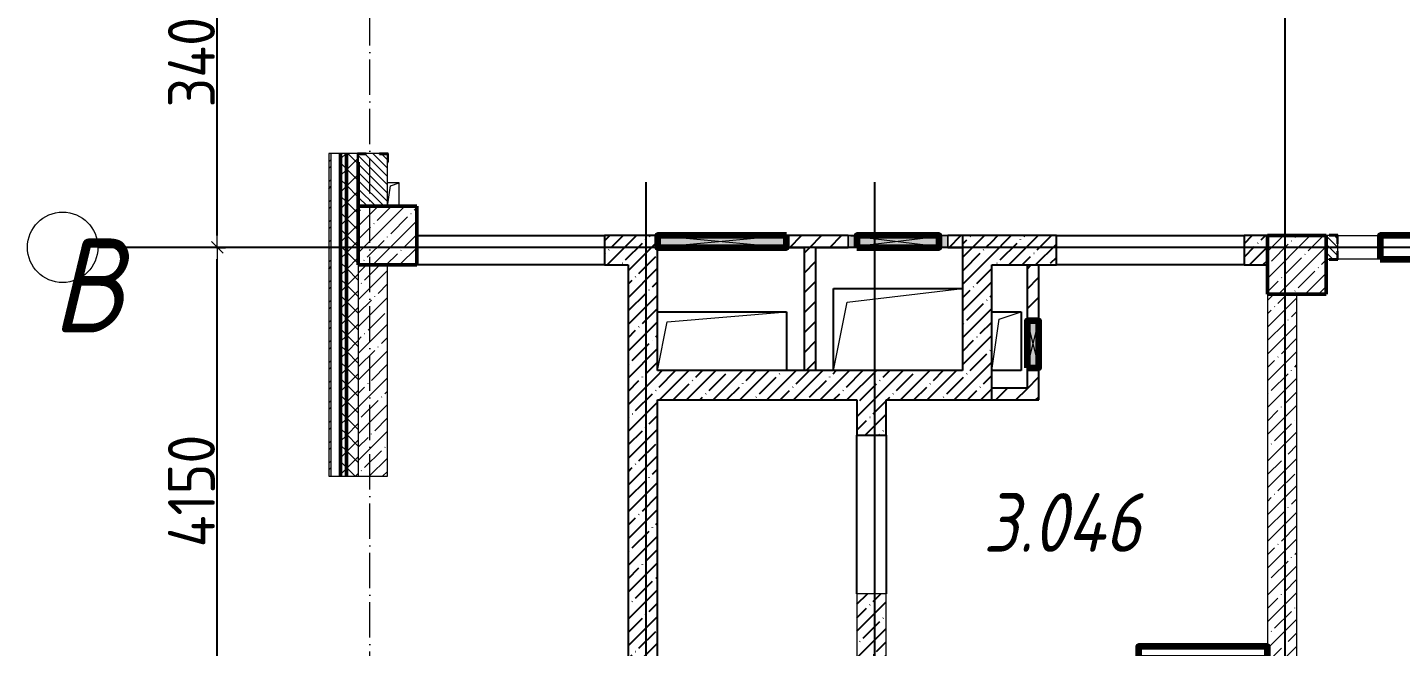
# Model space of a CAD drawing. Header units: millimetres. Extents: x -356862 to 418287, y 0 to 839748.
# Drawn here: x 137160 to 148862, y 461597 to 466870 of the extents above; entities that cross this region are included whole.
import ezdxf

# ---------------------------------------------------------------- set-up
doc = ezdxf.new("R2010")
doc.units = ezdxf.units.MM
doc.linetypes.add('50_200_ШТРИХ_1Т_ш5_п1_п1_', pattern=[700, 500, -100, 0, -100])
for name, color, linetype, lineweight in [('9.7) Заделка 956 шт', 6, 'Continuous', 158), ('A-____-____-DIMS', 7, 'Continuous', 9), ('A-DETL-GENF-OTLN', 7, 'Continuous', 9), ('A-GENM-____-MCUT', 7, 'Continuous', 25), ('A-GENM-____-OTLN', 7, 'Continuous', 9), ('A-GENM-____-OTLN-1', 7, 'Continuous', 25), ('A-GLAZ-____-OTLN', 7, 'Continuous', 9), ('A-WALL-____-MCUT-1', 7, 'Continuous', 9), ('A-WALL-____-MCUT-2', 7, 'Continuous', 50), ('A-WALL-____-MCUT-3', 7, 'Continuous', 9), ('A-WALL-____-PATT-1', 7, 'Continuous', 9), ('A-WALL-FNSH-MCUT-1', 7, 'Continuous', 9), ('I-WALL-____-OTLN', 7, 'Continuous', 9), ('S-COLS-____-MCUT', 7, 'Continuous', 50), ('S-COLS-____-OTLN', 7, 'Continuous', 9), ('S-GRID-____-IDEN', 7, 'Continuous', 9), ('S-GRID-____-OTLN-1', 7, '50_200_ШТРИХ_1Т_ш5_п1_п1_', 9)]:
    doc.layers.add(name, color=color, linetype=linetype, lineweight=lineweight)
doc.styles.add('ISOCPEUR_I', font='isocpeui.ttf', dxfattribs={"width": 0.9, "height": 2.5})
doc.styles.add('ISOCPEUR_I_2', font='isocpeui.ttf', dxfattribs={"width": 0.85, "height": 2.3})
doc.styles.add('СПДС', font='isocpeur.ttf', dxfattribs={"width": 0.9})
doc.dimstyles.new('Размера А3', dxfattribs={"dimtxt": 200, "dimasz": 100, "dimexe": 70, "dimexo": 100, "dimgap": 20, "dimtad": 1, "dimdec": 0, "dimrnd": 10, "dimzin": 0, "dimdsep": 46, "dimtxsty": 'СПДС', "dimblk": 'ARROWHEAD_6', "dimcen": 1, "dimclrd": 256, "dimclre": 256, "dimclrt": 256, "dimazin": 0, "dimtfac": 1, "dimtdec": 0, "dimtmove": 2, "dimatfit": 3, "dimfxl": 1, "dimtolj": 1, "dimtzin": 0, "dimarcsym": 0})
pattern_1 = [(45, (142429.06, 459015.94), (-114.0493, 114.0493), []), (45, (142543.1, 459015.94), (-114.0493, 114.0493), [201.612, -40.322, 3.353, -36.97])]
pattern_2 = [(135, (142429.057, 459015.94), (-35.35534, -35.35534), [])]
pattern_3 = [(45, (142429.06, 459015.94), (-84.8528, 84.8528), [])]
pattern_4 = [(45, (142429.06, 459015.94), (-70.7107, 70.7107), []), (135, (142429.06, 459015.94), (-70.7107, -70.7107), [])]

# ---------------------------------------------------------------- blocks, each defined once
blk = doc.blocks.new('BSC_Колонна _Прямоугольная - 500х500-V102-АР1_План отверстий 3 этажа в осях 1-64_А-ГГ')
at = {"layer": 'S-COLS-____-OTLN'}
h = blk.add_hatch(dxfattribs=at)
h.set_pattern_fill('FP_125', color=256, style=0, pattern_type=2)
h.set_pattern_definition([(45, (-5550, -5831.04), (-114.0493, 114.0493), []), (45, (-5435.95, -5831.04), (-114.0493, 114.0493), [201.613, -40.323, 3.353, -36.97])])
h.paths.add_polyline_path([(-250, -250), (250, -250), (250, 250), (-250, 250)], flags=0)
at = {"layer": 'S-COLS-____-MCUT'}
for p, q in [((250, 250), (-250, 250)), ((-250, 250), (-250, -250)), ((250, -250), (250, 250)), ((-250, -250), (250, -250))]:
    blk.add_line(p, q, dxfattribs=at)
blk = doc.blocks.new('BSC_Колонна _Прямоугольная - 500х500-V157-АР1_План отверстий 3 этажа в осях 1-64_А-ГГ')
at = {"layer": 'S-COLS-____-OTLN'}
h = blk.add_hatch(dxfattribs=at)
h.set_pattern_fill('FP_180', color=256, style=0, pattern_type=2)
h.set_pattern_definition([(45, (2200, -6081.04), (-114.0493, 114.0493), []), (45, (2314.05, -6081.04), (-114.0493, 114.0493), [201.612, -40.322, 3.353, -36.97])])
h.paths.add_polyline_path([(-250, -250), (250, -250), (250, 250), (-250, 250)], flags=0)
at = {"layer": 'S-COLS-____-MCUT'}
for p, q in [((250, 250), (-250, 250)), ((-250, 250), (-250, -250)), ((250, -250), (250, 250)), ((-250, -250), (250, -250))]:
    blk.add_line(p, q, dxfattribs=at)
blk = doc.blocks.new('Фахверк_СКБ_Уголок - 250_2700-27497298-АР1_План отверстий 3 этажа в осях 1-64_А-ГГ')
at = {"layer": 'A-GENM-____-MCUT'}
for p, q in [((200, 181), (125, 181)), ((125, 181), (125, 106)), ((131, 106), (131, 175)), ((131, 175), (200, 175)), ((200, 175), (200, 181)), ((125, 106), (131, 106)), ((131, -6), (125, -6)), ((125, -6), (125, -81)), ((125, -81), (200, -81)), ((131, -75), (131, -6)), ((200, -75), (131, -75)), ((200, -81), (200, -75))]:
    blk.add_line(p, q, dxfattribs=at)
blk = doc.blocks.new('Фахверк_СКБ_Уголок - 200_3550_зеркало-28264001-АР1_План отверстий 3 этажа в осях 1-64_А-ГГ')
at = {"layer": 'A-GENM-____-MCUT'}
for p, q in [((200, 156), (125, 156)), ((125, 156), (125, 81)), ((131, 81), (131, 150)), ((131, 150), (200, 150)), ((200, 150), (200, 156)), ((125, 81), (131, 81)), ((131, 19), (125, 19)), ((125, 19), (125, -56)), ((131, -50), (131, 19)), ((125, -56), (200, -56)), ((200, -50), (131, -50)), ((200, -56), (200, -50))]:
    blk.add_line(p, q, dxfattribs=at)
blk = doc.blocks.new('AR_Отверстие прямоугольное _в плите_ - AR_Отверстие прямоугольное _в плите_-V175-АР1_План отверстий 3 этажа в осях 1-64_А-ГГ')
at = {"layer": 'A-GENM-____-OTLN'}
for p, q in [((50, 100), (-50, 100)), ((-50, -100), (-25, 75)), ((-25, 75), (50, 100)), ((50, -100), (50, 100))]:
    blk.add_line(p, q, dxfattribs=at)
blk = doc.blocks.new('AR_Отверстие прямоугольное _в плите_ - AR_Отверстие прямоугольное _в плите_-V171-АР1_План отверстий 3 этажа в осях 1-64_А-ГГ')
at = {"layer": 'A-GENM-____-OTLN'}
for p, q in [((125, 250), (-125, 250)), ((-63, 188), (125, 250)), ((125, -250), (125, 250)), ((-125, -250), (-63, 188)), ((-125, -250), (125, -250))]:
    blk.add_line(p, q, dxfattribs=at)
blk = doc.blocks.new('AR_Отверстие прямоугольное _в плите_ - AR_Отверстие прямоугольное _в плите_-30552744-АР1_План отверстий 3 этажа в осях 1-64_А-ГГ')
at = {"layer": 'A-GENM-____-OTLN'}
for p, q in [((550, 350), (-550, 350)), ((-550, 350), (-550, -350)), ((-433, 233), (550, 350)), ((-550, -350), (-433, 233))]:
    blk.add_line(p, q, dxfattribs=at)
blk = doc.blocks.new('AR_Отверстие прямоугольное _в плите_ - AR_Отверстие прямоугольное _в плите_-30552508-АР1_План отверстий 3 этажа в осях 1-64_А-ГГ')
at = {"layer": 'A-GENM-____-OTLN'}
for p, q in [((550, 250), (-550, 250)), ((-467, 167), (550, 250)), ((550, -250), (550, 250)), ((-550, -250), (-467, 167))]:
    blk.add_line(p, q, dxfattribs=at)
blk = doc.blocks.new('AR_Отверстие прямоугольное _в стене_ - AR_Отверстие прямоугольное _в стене__ОВ-36990253-АР1_План отверстий 3 этажа в осях 1-64_А-ГГ')
at = {"layer": 'A-GLAZ-____-OTLN'}
blk.add_hatch(color=256, dxfattribs=at).paths.add_polyline_path([(550, -50), (550, 50), (-550, 50), (-550, -50)], flags=0)
at = {"layer": 'A-DETL-GENF-OTLN'}
for p, q in [((-550, -50), (-550, 50)), ((-550, 50), (550, 50)), ((550, 50), (-550, -50)), ((-550, 50), (550, -50)), ((550, 50), (-550, 50)), ((-550, 50), (-550, -50)), ((550, 50), (550, -50)), ((550, -50), (550, 50)), ((550, -50), (-550, -50)), ((-550, -50), (550, -50))]:
    blk.add_line(p, q, dxfattribs=at)
blk = doc.blocks.new('AR_Отверстие прямоугольное _в стене_ - AR_Отверстие прямоугольное _в стене__ОВ-36989221-АР1_План отверстий 3 этажа в осях 1-64_А-ГГ')
at = {"layer": 'A-GLAZ-____-OTLN'}
blk.add_hatch(color=256, dxfattribs=at).paths.add_polyline_path([(-200, -50), (200, -50), (200, 50), (-200, 50)], flags=0)
at = {"layer": 'A-DETL-GENF-OTLN'}
for p, q in [((-200, -50), (-200, 50)), ((-200, 50), (200, 50)), ((200, 50), (-200, -50)), ((-200, 50), (200, -50)), ((200, 50), (-200, 50)), ((-200, 50), (-200, -50)), ((200, 50), (200, -50)), ((200, -50), (200, 50)), ((200, -50), (-200, -50)), ((-200, -50), (200, -50))]:
    blk.add_line(p, q, dxfattribs=at)
blk = doc.blocks.new('AR_Отверстие прямоугольное _в стене__БезПР - AR_Отверстие прямоугольное _в стене__БезПР-36899555-АР1_План отверстий 3 этажа в осях 1-64_А-ГГ')
at = {"layer": 'A-GLAZ-____-OTLN'}
blk.add_hatch(color=256, dxfattribs=at).paths.add_polyline_path([(-425, -50), (425, -50), (425, 50), (-425, 50)], flags=0)
at = {"layer": 'A-DETL-GENF-OTLN'}
for p, q in [((-425, -50), (-425, 50)), ((-425, 50), (425, 50)), ((425, 50), (-425, -50)), ((-425, 50), (425, -50)), ((425, 50), (-425, 50)), ((-425, 50), (-425, -50)), ((425, 50), (425, -50)), ((425, -50), (425, 50)), ((425, -50), (-425, -50)), ((-425, -50), (425, -50))]:
    blk.add_line(p, q, dxfattribs=at)
at = {"layer": 'A-GLAZ-____-OTLN'}
blk.add_line((425, 50), (-425, 50), dxfattribs=at)
blk = doc.blocks.new('Ось сетки - Круг_Ø6_00__ISO-2_5_0_9K_-25732049-АР1_План отверстий 3 этажа в осях 1-64_А-ГГ')
at = {"layer": 'S-GRID-____-IDEN'}
blk.add_circle((0, 0), 3, dxfattribs=at)
blk = doc.blocks.new('ARROWHEAD_6')
at = {"color": 0, "linetype": 'Continuous'}
for p, q in [((0, 0), (-1, 0)), ((-0.5, -0.5), (0.5, 0.5))]:
    blk.add_line(p, q, dxfattribs=at)
blk = doc.blocks.new('*D2552')
at = {"layer": 'A-____-____-DIMS', "lineweight": -2, "transparency": 16777216}
for p, q in [((138772, 464997), (138848, 464997)), ((138778, 460947), (138778, 464897)), ((138772, 460847), (138848, 460847))]:
    blk.add_line(p, q, dxfattribs=at)
at = {"layer": 'Defpoints', "color": 0, "transparency": 16777216}
for p in [(138672, 464997), (138778, 464997), (138672, 460847)]:
    blk.add_point(p, dxfattribs=at)
at = {"layer": 'A-____-____-DIMS', "lineweight": -2, "transparency": 16777216, "xscale": 100, "yscale": 100, "zscale": 100}
for p, rotation in [((138778, 464997), 90), ((138778, 460847), 270)]:
    blk.add_blockref('ARROWHEAD_6', p, dxfattribs=dict(at, rotation=rotation))
at = {"layer": 'A-____-____-DIMS', "transparency": 16777216, "insert": (138558, 462922), "char_height": 400, "attachment_point": 5, "rotation": 90, "style": 'СПДС'}
blk.add_mtext('\\A1;4150', dxfattribs=at)
blk = doc.blocks.new('*D2553')
at = {"layer": 'A-____-____-DIMS', "lineweight": -2, "transparency": 16777216}
for p, q in [((138772, 468397), (138848, 468397)), ((138778, 465097), (138778, 468297)), ((138772, 464997), (138848, 464997))]:
    blk.add_line(p, q, dxfattribs=at)
at = {"layer": 'Defpoints', "color": 0, "transparency": 16777216}
for p in [(138672, 468397), (138778, 468397), (138672, 464997)]:
    blk.add_point(p, dxfattribs=at)
at = {"layer": 'A-____-____-DIMS', "lineweight": -2, "transparency": 16777216, "xscale": 100, "yscale": 100, "zscale": 100}
for p, rotation in [((138778, 468397), 90), ((138778, 464997), 270)]:
    blk.add_blockref('ARROWHEAD_6', p, dxfattribs=dict(at, rotation=rotation))
at = {"layer": 'A-____-____-DIMS', "transparency": 16777216, "insert": (138558, 466697), "char_height": 400, "attachment_point": 5, "rotation": 90, "style": 'СПДС'}
blk.add_mtext('\\A1;3400', dxfattribs=at)

msp = doc.modelspace()

# ---------------------------------------------------------------- hatches: boundary and pattern name
h = msp.add_hatch()
h.set_pattern_fill('FP_38', color=256, style=0, pattern_type=2)
h.set_pattern_definition(pattern_1)
h.paths.add_polyline_path([(142079.0567, 464846.983), (142529.0567, 464846.983), (142529.0567, 465096.983), (142079.0567, 465096.983)], flags=0)
h = msp.add_hatch()
h.set_pattern_fill('FP_4', color=256, style=0, pattern_type=2)
h.set_pattern_definition(pattern_3)
h.paths.add_polyline_path([(145129.0567, 464996.983), (145129.0567, 465096.983), (145004.0567, 465096.983), (145004.0567, 464996.983)], flags=0)
h.paths.add_polyline_path([(143629.0567, 464996.983), (144154.0567, 464996.983), (144154.0567, 465096.983), (143629.0567, 465096.983), (143629.0567, 465008.983)], flags=0)
h = msp.add_hatch()
h.set_pattern_fill('FP_38', color=256, style=0, pattern_type=2)
h.set_pattern_definition(pattern_1)
h.paths.add_polyline_path([(145379.0567, 463946.983), (145379.0567, 465096.983), (145129.0567, 465096.983), (145129.0567, 463946.983)], flags=0)
h = msp.add_hatch()
h.set_pattern_fill('FP_38', color=256, style=0, pattern_type=2)
h.set_pattern_definition(pattern_1)
h.paths.add_polyline_path([(147729.0567, 464846.983), (147729.0567, 465096.983), (147529.0567, 465096.983), (147529.0567, 464846.983)], flags=0)
h.paths.add_polyline_path([(145379.0567, 464846.983), (145929.0567, 464846.983), (145929.0567, 465096.983), (145379.0567, 465096.983)], flags=0)
h = msp.add_hatch()
h.set_pattern_fill('FP_4', color=256, style=0, pattern_type=2)
h.set_pattern_definition(pattern_3)
h.paths.add_polyline_path([(143879.0567, 463946.983), (143879.0567, 464996.983), (143779.0567, 464996.983), (143779.0567, 463946.983)], flags=0)
h = msp.add_hatch()
h.set_pattern_fill('FP_38', color=256, style=0, pattern_type=2)
h.set_pattern_definition(pattern_1)
h.paths.add_polyline_path([(142415.3798, 460746.983), (142529.0567, 460746.983), (142529.0567, 464846.983), (142279.0567, 464846.983), (142279.0567, 460746.983)], flags=0)
h = msp.add_hatch()
h.set_pattern_fill('FP_4', color=256, style=0, pattern_type=2)
h.set_pattern_definition(pattern_3)
h.paths.add_polyline_path([(145779.0567, 463696.983), (145779.0567, 463971.983), (145679.0567, 463971.983), (145679.0567, 463696.983)], flags=0)
h.paths.add_polyline_path([(145779.0567, 464371.983), (145779.0567, 464846.983), (145679.0567, 464846.983), (145679.0567, 464371.983), (145733.8186, 464371.983)], flags=0)
h = msp.add_hatch()
h.set_pattern_fill('FP_38', color=256, style=0, pattern_type=2)
h.set_pattern_definition(pattern_1)
h.paths.add_polyline_path([(145379.0567, 463696.983), (145379.0567, 463946.983), (142529.0567, 463946.983), (142529.0567, 463696.983), (144479.0567, 463696.983)], flags=0)
h = msp.add_hatch()
h.set_pattern_fill('FP_4', color=256, style=0, pattern_type=2)
h.set_pattern_definition(pattern_3)
h.paths.add_polyline_path([(145679.0567, 463696.983), (145679.0567, 463796.983), (145379.0567, 463796.983), (145379.0567, 463696.983)], flags=0)
h = msp.add_hatch()
h.set_pattern_fill('FP_38', color=256, style=0, pattern_type=2)
h.set_pattern_definition(pattern_1)
h.paths.add_polyline_path([(144229.0567, 460996.983), (144479.0567, 460996.983), (144479.0567, 462046.983), (144229.0567, 462046.983), (144229.0567, 461470.055)], flags=0)
h.paths.add_polyline_path([(144479.0567, 463396.983), (144479.0567, 463696.983), (144229.0567, 463696.983), (144229.0567, 463396.983)], flags=0)
at = {"layer": 'A-WALL-____-PATT-1'}
h = msp.add_hatch(dxfattribs=at)
h.set_pattern_fill('FP_3', color=256, style=0, pattern_type=2)
h.set_pattern_definition([(45, (142429.06, 459015.94), (-85.5366, 85.5366), []), (45, (142486.08, 459015.94), (-85.5366, 85.5366), [])])
h.paths.add_polyline_path([(139729.0567, 456846.983), (139749.0567, 456846.983), (139749.0567, 461246.983), (139729.0567, 461246.983), (139729.0567, 459749.9943)], flags=0)
h.paths.add_polyline_path([(139729.0567, 463046.983), (139749.0567, 463046.983), (139749.0567, 465796.983), (139729.0567, 465796.983), (139729.0567, 463190.1158)], flags=0)
h.paths.add_polyline_path([(139749.0567, 467596.983), (139749.0567, 468511.983), (139729.0567, 468511.983), (139729.0567, 467596.983)], flags=0)
h = msp.add_hatch(dxfattribs=at)
h.set_pattern_fill('FP_1', color=256, style=0, pattern_type=2)
h.set_pattern_definition(pattern_4)
h.paths.add_polyline_path([(139829.0567, 456946.983), (139879.0567, 456946.983), (139879.0567, 461246.983), (139829.0567, 461246.983), (139829.0567, 459749.9943)], flags=0)
h.paths.add_polyline_path([(139879.0567, 463046.983), (139879.0567, 465796.983), (139829.0567, 465796.983), (139829.0567, 463046.983)], flags=0)
h.paths.add_polyline_path([(139829.0567, 467596.983), (139879.0567, 467596.983), (139879.0567, 468531.983), (139829.0567, 468531.983), (139829.0567, 468350.298)], flags=0)
h = msp.add_hatch(dxfattribs=at)
h.set_pattern_fill('FP_1', color=256, style=0, pattern_type=2)
h.set_pattern_definition(pattern_4)
h.paths.add_polyline_path([(139879.0567, 456996.983), (139979.0567, 456996.983), (139979.0567, 461246.983), (139879.0567, 461246.983), (139879.0567, 459749.9943)], flags=0)
h.paths.add_polyline_path([(139979.0567, 463046.983), (139979.0567, 465721.983), (139973.0567, 465721.983), (139973.0567, 465796.983), (139879.0567, 465796.983), (139879.0567, 463046.983)], flags=0)
h.paths.add_polyline_path([(139973.0567, 467596.983), (139973.0567, 467671.983), (139979.0567, 467671.983), (139979.0567, 468531.983), (139879.0567, 468531.983), (139879.0567, 467596.983)], flags=0)
h = msp.add_hatch(dxfattribs=at)
h.set_pattern_fill('FP_6', color=256, style=0, pattern_type=2)
h.set_pattern_definition(pattern_2)
h.paths.add_polyline_path([(140048.0567, 465346.983), (140229.0567, 465346.983), (140229.0567, 465790.983), (140160.0567, 465790.983), (140160.0567, 465796.983), (140048.0567, 465796.983), (140048.0567, 465790.983), (139979.0567, 465790.983), (139979.0567, 465346.983)], flags=0)
h.paths.add_polyline_path([(140160.0567, 467596.983), (140160.0567, 467602.983), (140229.0567, 467602.983), (140229.0567, 467996.983), (139979.0567, 467996.983), (139979.0567, 467602.983), (140048.0567, 467602.983), (140048.0567, 467596.983)], flags=0)
h = msp.add_hatch(dxfattribs=at)
h.set_pattern_fill('FP_6', color=256, style=0, pattern_type=2)
h.set_pattern_definition(pattern_2)
h.paths.add_polyline_path([(152235.0567, 464896.983), (152829.0567, 464896.983), (152829.0567, 465096.983), (152235.0567, 465096.983), (152235.0567, 465027.983), (152229.0567, 465027.983), (152229.0567, 464965.983), (152235.0567, 464965.983)], flags=0)
h.paths.add_polyline_path([(149485.237, 464896.983), (151073.0567, 464896.983), (151073.0567, 464965.983), (151079.0567, 464965.983), (151079.0567, 465027.983), (151073.0567, 465027.983), (151073.0567, 465096.983), (149485.0567, 465096.983), (149485.0567, 465027.983), (149479.0567, 465027.983), (149479.0567, 464965.983), (149485.0567, 464965.983), (149485.0567, 464896.983)], flags=0)
h.paths.add_polyline_path([(148229.0567, 464896.983), (148323.0567, 464896.983), (148323.0567, 464965.983), (148329.0567, 464965.983), (148329.0567, 465027.983), (148323.0567, 465027.983), (148323.0567, 465096.983), (148229.0567, 465096.983), (148229.0567, 464990.983)], flags=0)
h = msp.add_hatch(dxfattribs=at)
h.set_pattern_fill('FP_38', color=256, style=0, pattern_type=2)
h.set_pattern_definition(pattern_1)
h.paths.add_polyline_path([(139979.0567, 457096.983), (140229.0567, 457096.983), (140229.0567, 461246.983), (139979.0567, 461246.983), (139979.0567, 459749.9943)], flags=0)
h.paths.add_polyline_path([(139979.0567, 463046.983), (140229.0567, 463046.983), (140229.0567, 464846.983), (139979.0567, 464846.983), (139979.0567, 463190.1158)], flags=0)
h = msp.add_hatch(dxfattribs=at)
h.set_pattern_fill('FP_38', color=256, style=0, pattern_type=2)
h.set_pattern_definition(pattern_1)
h.paths.add_polyline_path([(147979.0567, 460996.983), (147979.0567, 464596.983), (147729.0567, 464596.983), (147729.0567, 460996.983)], flags=0)

# ---------------------------------------------------------------- linework, layer by layer
at = {"color": 251, "ltscale": 0.6, "true_color": 0x636466}
for p, q in [((147879.0567, 454533.3346), (147879.0567, 508896.9006)), ((142429.0567, 465550.9569), (142429.0567, 454533.3346)), ((144379.0567, 465550.9569), (144379.0567, 454533.3346)), ((232747.844, 464996.983), (137760.2865, 464996.983))]:
    msp.add_line(p, q, dxfattribs=at)
for p, q in [((140479.0567, 465096.983), (142079.0567, 465096.983)), ((142529.0567, 465096.983), (142079.0567, 465096.983)), ((142079.0567, 465096.983), (142079.0567, 464846.983)), ((144154.0567, 465096.983), (143629.0567, 465096.983)), ((145129.0567, 465096.983), (145004.0567, 465096.983)), ((145129.0567, 465096.983), (145129.0567, 463946.983)), ((145929.0567, 465096.983), (145129.0567, 465096.983)), ((145929.0567, 464846.983), (145929.0567, 465096.983)), ((145929.0567, 465096.983), (147529.0567, 465096.983)), ((147729.0567, 465096.983), (147529.0567, 465096.983)), ((147529.0567, 465096.983), (147529.0567, 464846.983)), ((142529.0567, 463946.983), (142529.0567, 464996.983)), ((143629.0567, 464996.983), (143779.0567, 464996.983)), ((143779.0567, 464996.983), (143779.0567, 463946.983)), ((143879.0567, 464996.983), (144154.0567, 464996.983)), ((143879.0567, 463946.983), (143879.0567, 464996.983)), ((145004.0567, 464996.983), (145129.0567, 464996.983)), ((142079.0567, 464846.983), (140479.0567, 464846.983)), ((142079.0567, 464846.983), (142279.0567, 464846.983)), ((142279.0567, 464846.983), (142279.0567, 460746.983)), ((145379.0567, 463696.983), (145379.0567, 464846.983)), ((145379.0567, 464846.983), (145929.0567, 464846.983)), ((145679.0567, 464846.983), (145679.0567, 464371.983)), ((145779.0567, 464371.983), (145779.0567, 464846.983)), ((147529.0567, 464846.983), (145929.0567, 464846.983)), ((147529.0567, 464846.983), (147729.0567, 464846.983)), ((144029.0567, 464646.983), (145129.0567, 464646.983)), ((144029.0567, 463946.983), (144029.0567, 464646.983)), ((142529.0567, 464446.983), (143629.0567, 464446.983)), ((143629.0567, 464446.983), (143629.0567, 463946.983)), ((145379.0567, 464446.983), (145629.0567, 464446.983)), ((145629.0567, 464446.983), (145629.0567, 463946.983)), ((145129.0567, 463946.983), (142529.0567, 463946.983)), ((145629.0567, 463946.983), (145379.0567, 463946.983)), ((145679.0567, 463971.983), (145679.0567, 463796.983)), ((145779.0567, 463696.983), (145779.0567, 463971.983)), ((145679.0567, 463796.983), (145379.0567, 463796.983)), ((142529.0567, 460996.983), (142529.0567, 463696.983)), ((142529.0567, 463696.983), (144229.0567, 463696.983)), ((144229.0567, 463696.983), (144229.0567, 463396.983)), ((144479.0567, 463696.983), (145379.0567, 463696.983)), ((144479.0567, 463396.983), (144479.0567, 463696.983)), ((145379.0567, 463696.983), (145779.0567, 463696.983)), ((144229.0567, 463396.983), (144479.0567, 463396.983)), ((144229.0567, 462046.983), (144229.0567, 463396.983)), ((144479.0567, 463396.983), (144479.0567, 462046.983))]:
    msp.add_line(p, q)
at = {"layer": '9.7) Заделка 956 шт'}
for points in [[(143629.0567, 465096.983), (142529.0567, 465096.983), (142529.0567, 464996.983), (143629.0567, 464996.983)], [(144229.0567, 464996.983), (144929.0567, 464996.983), (144929.0567, 465096.983), (144229.0567, 465096.983)], [(148689.0567, 464896.983), (148989.0567, 464896.983), (148989.0567, 465096.983), (148689.0567, 465096.983)], [(145679.0567, 463971.983), (145779.0567, 463971.983), (145779.0567, 464371.983), (145679.0567, 464371.983)], [(146629.0567, 461496.983), (147729.0567, 461496.983), (147729.0567, 461596.983), (146629.0567, 461596.983)]]:
    msp.add_lwpolyline(points, close=True, dxfattribs=at)
at = {"layer": 'A-WALL-____-MCUT-1'}
for p, q in [((139979.0567, 464846.983), (139979.0567, 463046.983)), ((140229.0567, 463046.983), (140229.0567, 464846.983)), ((147729.0567, 464596.983), (147729.0567, 461596.983)), ((147979.0567, 457596.983), (147979.0567, 464596.983)), ((139979.0567, 463046.983), (140229.0567, 463046.983)), ((144229.0567, 462046.983), (144229.0567, 460996.983)), ((144479.0567, 462046.983), (144229.0567, 462046.983)), ((144479.0567, 460996.983), (144479.0567, 462046.983))]:
    msp.add_line(p, q, dxfattribs=at)
at = {"layer": 'A-WALL-____-MCUT-2'}
for p, q in [((139829.0567, 463046.983), (139829.0567, 465796.983)), ((139879.0567, 463046.983), (139879.0567, 465796.983)), ((139979.0567, 465721.983), (139979.0567, 465346.983))]:
    msp.add_line(p, q, dxfattribs=at)
at = {"layer": 'A-WALL-____-MCUT-3'}
for p, q in [((139749.0567, 463046.983), (139749.0567, 465796.983)), ((139973.0567, 465796.983), (139749.0567, 465796.983)), ((140160.0567, 465796.983), (140048.0567, 465796.983)), ((140229.0567, 465346.983), (140229.0567, 465721.983)), ((148254.0567, 465096.983), (148229.0567, 465096.983)), ((148329.0567, 464965.983), (148329.0567, 465027.983)), ((148229.0567, 464896.983), (148254.0567, 464896.983)), ((139749.0567, 463046.983), (139979.0567, 463046.983))]:
    msp.add_line(p, q, dxfattribs=at)
at = {"layer": 'A-WALL-FNSH-MCUT-1'}
for p, q in [((139729.0567, 465796.983), (139729.0567, 463046.983)), ((139749.0567, 465796.983), (139729.0567, 465796.983)), ((139729.0567, 463046.983), (139749.0567, 463046.983))]:
    msp.add_line(p, q, dxfattribs=at)
at = {"layer": 'I-WALL-____-OTLN'}
for p, q in [((148329.0567, 465096.983), (148689.0567, 465096.983)), ((148689.0567, 464896.983), (148329.0567, 464896.983))]:
    msp.add_line(p, q, dxfattribs=at)
at = {"layer": 'S-GRID-____-OTLN-1', "color": 251, "ltscale": 0.6, "true_color": 0x636466}
msp.add_line((140079.0567, 454533.3346), (140079.0567, 508896.9006), dxfattribs=at)

# ---------------------------------------------------------------- block references
for name, p in [('AR_Отверстие прямоугольное _в стене_ - AR_Отверстие прямоугольное _в стене__ОВ-36990253-АР1_План отверстий 3 этажа в осях 1-64_А-ГГ', (143079.0567, 465046.983)), ('AR_Отверстие прямоугольное _в стене__БезПР - AR_Отверстие прямоугольное _в стене__БезПР-36899555-АР1_План отверстий 3 этажа в осях 1-64_А-ГГ', (144579.0567, 465046.983)), ('AR_Отверстие прямоугольное _в плите_ - AR_Отверстие прямоугольное _в плите_-30552744-АР1_План отверстий 3 этажа в осях 1-64_А-ГГ', (144579.0567, 464296.983)), ('AR_Отверстие прямоугольное _в плите_ - AR_Отверстие прямоугольное _в плите_-30552508-АР1_План отверстий 3 этажа в осях 1-64_А-ГГ', (143079.0567, 464196.983)), ('AR_Отверстие прямоугольное _в плите_ - AR_Отверстие прямоугольное _в плите_-V171-АР1_План отверстий 3 этажа в осях 1-64_А-ГГ', (145504.0567, 464196.983))]:
    msp.add_blockref(name, p)
at = {"rotation": 89.99999999999993}
msp.add_blockref('AR_Отверстие прямоугольное _в стене_ - AR_Отверстие прямоугольное _в стене__ОВ-36989221-АР1_План отверстий 3 этажа в осях 1-64_А-ГГ', (145729.0567, 464171.983), dxfattribs=at)
at = {"layer": 'A-GENM-____-OTLN'}
msp.add_blockref('AR_Отверстие прямоугольное _в плите_ - AR_Отверстие прямоугольное _в плите_-V175-АР1_План отверстий 3 этажа в осях 1-64_А-ГГ', (140279.0567, 465446.983), dxfattribs=at)
at = {"layer": 'A-GENM-____-OTLN-1'}
for name, p, rotation in [('Фахверк_СКБ_Уголок - 250_2700-27497298-АР1_План отверстий 3 этажа в осях 1-64_А-ГГ', (140054.0567, 465921.983), 269.9999999999999), ('Фахверк_СКБ_Уголок - 200_3550_зеркало-28264001-АР1_План отверстий 3 этажа в осях 1-64_А-ГГ', (148454.0567, 465046.983), 180)]:
    msp.add_blockref(name, p, dxfattribs=dict(at, rotation=rotation))
at = {"layer": 'S-COLS-____-OTLN'}
for name, p in [('BSC_Колонна _Прямоугольная - 500х500-V157-АР1_План отверстий 3 этажа в осях 1-64_А-ГГ', (140229.0567, 465096.983)), ('BSC_Колонна _Прямоугольная - 500х500-V102-АР1_План отверстий 3 этажа в осях 1-64_А-ГГ', (147979.0567, 464846.983))]:
    msp.add_blockref(name, p, dxfattribs=at)
at = {"layer": 'S-GRID-____-IDEN', "xscale": 99.99999999999993, "yscale": 99.99999999999993, "zscale": 99.99999999999993, "rotation": 89.99999999999982}
msp.add_blockref('Ось сетки - Круг_Ø6_00__ISO-2_5_0_9K_-25732049-АР1_План отверстий 3 этажа в осях 1-64_А-ГГ', (137460.2865, 464996.983), dxfattribs=at)

# ---------------------------------------------------------------- texts
at = {"insert": (145305.9207, 462903.7309), "char_height": 500, "width": 817.72125, "attachment_point": 1, "style": 'ISOCPEUR_I_2'}
msp.add_mtext('3.046', dxfattribs=at)
at = {"layer": 'S-GRID-____-IDEN', "insert": (137367.4661, 465073.0588), "char_height": 800, "width": 223.670812, "attachment_point": 1, "style": 'ISOCPEUR_I'}
msp.add_mtext('\\fISOCPEUR|b0|i1|c204|p34|;\\W.9;В', dxfattribs=at)

# ---------------------------------------------------------------- dimensions: what is measured, and where the dimension line sits
at = {"layer": 'A-____-____-DIMS'}
for base, p1, p2, picture, middle in [((138777.6611, 468396.983), (138671.5951, 464996.983), (138671.5951, 468396.983), '*D2553', (138557.6611, 466696.983)), ((138777.6611, 464996.983), (138671.5951, 460846.983), (138671.5951, 464996.983), '*D2552', (138557.6611, 462921.983))]:
    dim = msp.add_linear_dim(base=base, p1=p1, p2=p2, angle=90, dimstyle='Размера А3', override={"dimtxt": 400}, dxfattribs=at)
    dim.commit()
    dim.dimension.update_dxf_attribs({"geometry": picture, "text_midpoint": middle})

doc.saveas('drawing.dxf')
